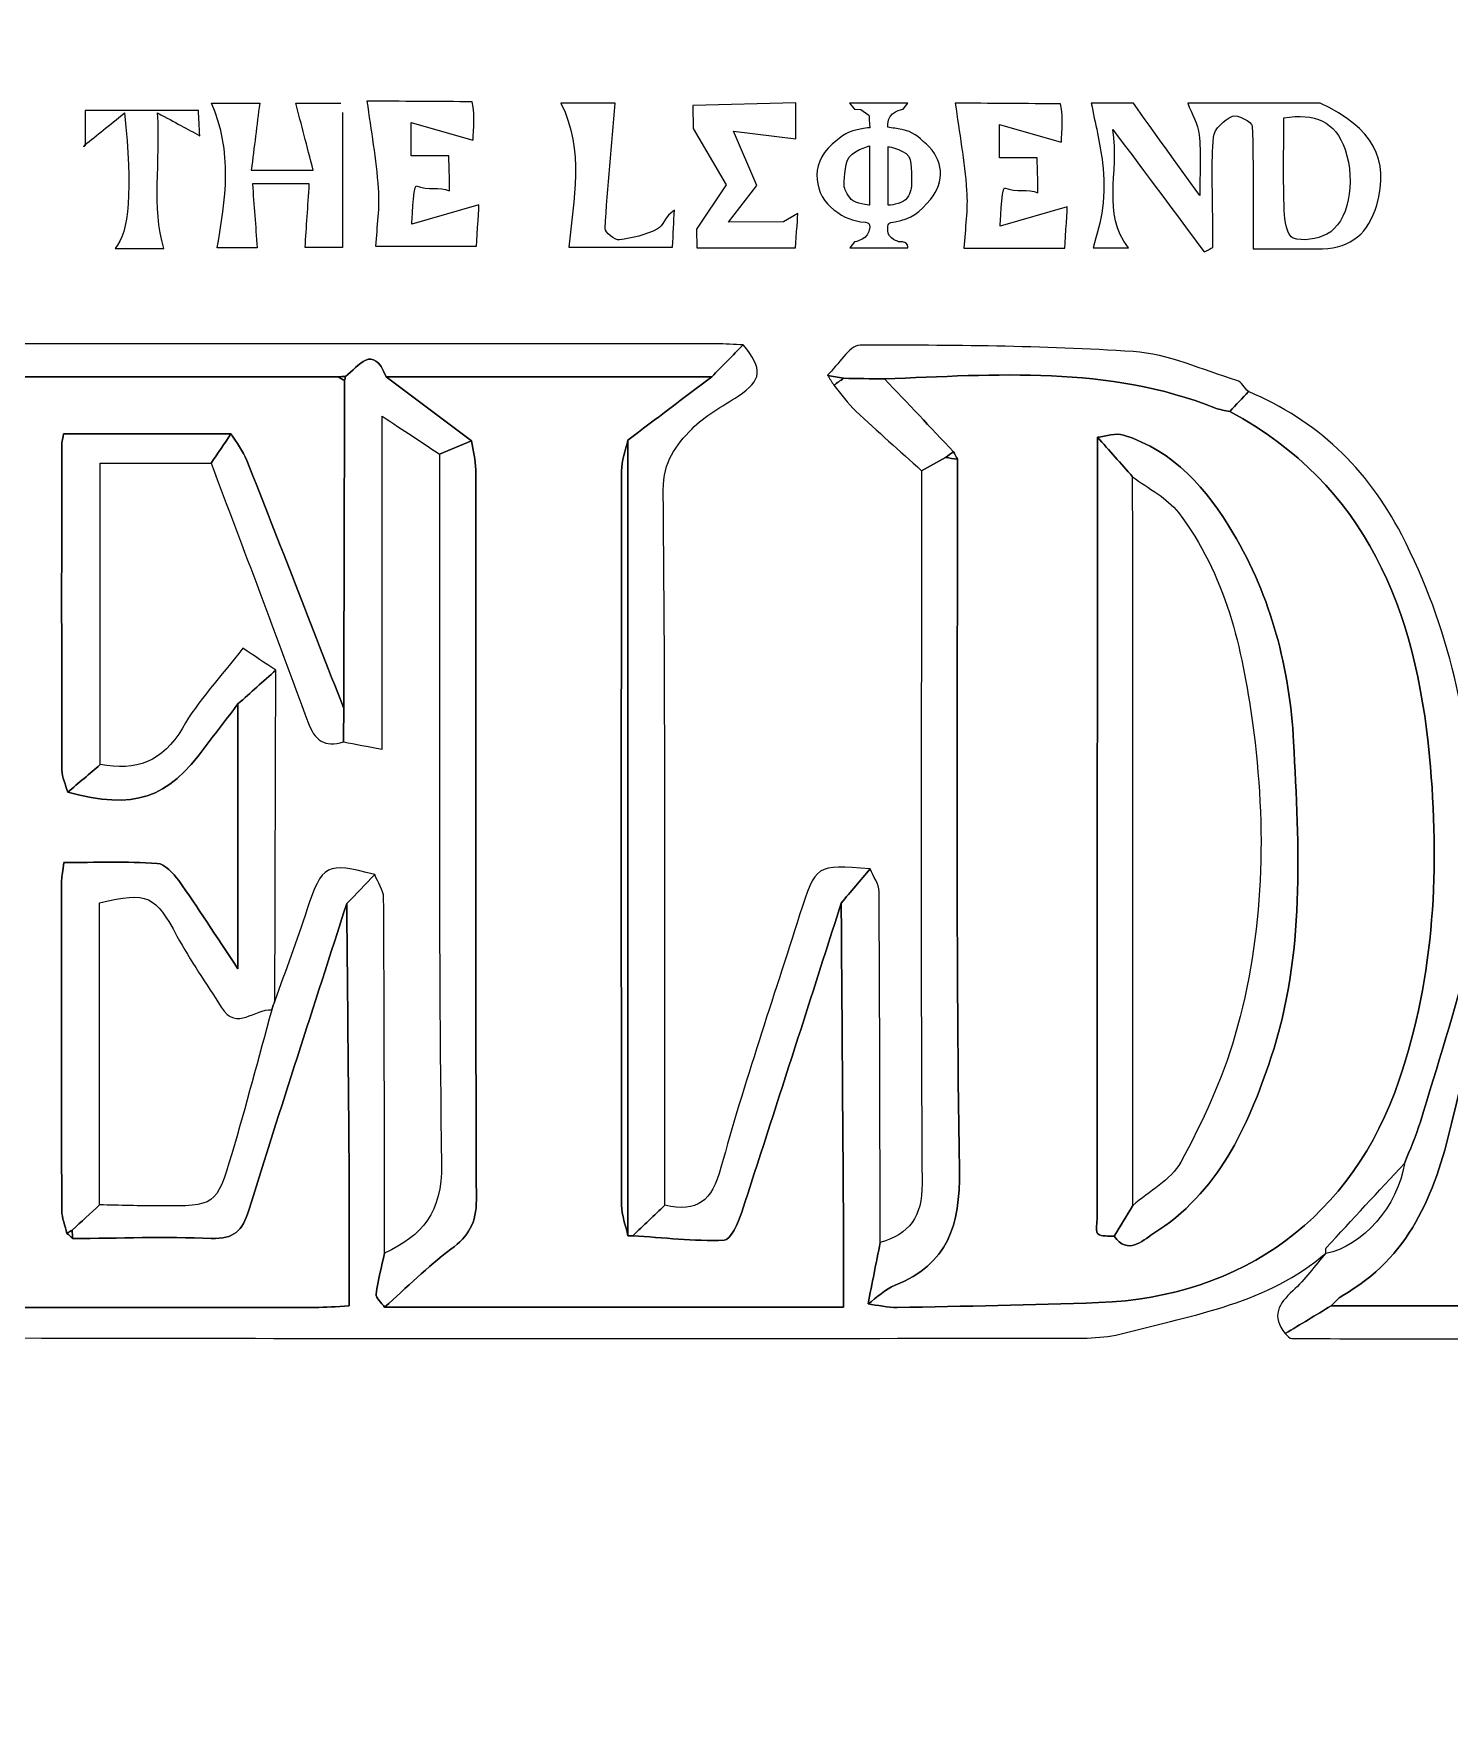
# Model space of a CAD drawing. Header units: inches. Extents: x 0 to 12, y 0 to 12.
# Drawn here: x 9.822 to 10.396, y 4.543 to 5.229 of the extents above; entities that cross this region are included whole.
import ezdxf

# ---------------------------------------------------------------- set-up
doc = ezdxf.new("R2010")
doc.units = ezdxf.units.IN
doc.header["$MEASUREMENT"] = 0

msp = doc.modelspace()

# ---------------------------------------------------------------- linework, layer by layer
at = {"color": 250, "lineweight": 0}
for centre, start, end in [((8.67878, 7.03035), 284.12606, 312.92928), ((11.27086, 7.03035), 227.07072, 255.87394)]:
    msp.add_arc(centre, 1.90288, start, end, dxfattribs=at)
at = {"color": 5, "lineweight": 0}
for centre, start, end in [((8.74633, 6.9041), 284.12606, 312.92928), ((11.20881, 6.9041), 227.07072, 255.87394)]:
    msp.add_arc(centre, 1.80773, start, end, dxfattribs=at)
at = {"color": 1, "lineweight": 0}
for points, knots in [([(9.94746, 5.19752), (9.94746, 5.19641), (9.94746, 5.19531), (9.94746, 5.19422), (9.94746, 5.17597), (9.94746, 5.15954), (9.94746, 5.14279), (9.94286, 5.14279), (9.93648, 5.14279), (9.93224, 5.14279), (9.93279, 5.15112), (9.93335, 5.15941), (9.93396, 5.16854), (9.92605, 5.16854), (9.91936, 5.16854), (9.91089, 5.16854), (9.91153, 5.15991), (9.91216, 5.1516), (9.91283, 5.14265), (9.90817, 5.14265), (9.9011, 5.14265), (9.89658, 5.14265), (9.90003, 5.16208), (9.90302, 5.18165), (9.89427, 5.20129), (9.90079, 5.20129), (9.90731, 5.20129), (9.91383, 5.20129), (9.91271, 5.19242), (9.9116, 5.18354), (9.91042, 5.1741), (9.91918, 5.1741), (9.9258, 5.1741), (9.93555, 5.1741), (9.93296, 5.18409), (9.93072, 5.19269), (9.92849, 5.20129), (9.93459, 5.20129), (9.94069, 5.20129), (9.94679, 5.20129)], [0, 0, 0, 0, 1, 1, 1, 2, 2, 2, 3, 3, 3, 4, 4, 4, 5, 5, 5, 6, 6, 6, 7, 7, 7, 8, 8, 8, 9, 9, 9, 10, 10, 10, 11, 11, 11, 12, 12, 12, 13, 13, 13, 13]), ([(10.00006, 5.20191), (10.00136, 5.19664), (10.00031, 5.18628), (10.00031, 5.18628), (10.00031, 5.18628), (9.97531, 5.19346), (9.97531, 5.19346), (9.97531, 5.19346), (9.97523, 5.17997), (9.97523, 5.17997), (9.97523, 5.17997), (9.99053, 5.17997), (9.99053, 5.17997), (9.99053, 5.17997), (9.99086, 5.16854), (9.99086, 5.1658), (9.98659, 5.16758), (9.98231, 5.16572), (9.97725, 5.16784), (9.97603, 5.16709), (9.97552, 5.15224), (9.97552, 5.15224), (9.97552, 5.15224), (10.00276, 5.16014), (10.00276, 5.16014), (10.00276, 5.16014), (10.00206, 5.14832), (10.00177, 5.14335), (9.98669, 5.14335), (9.97256, 5.14335), (9.96085, 5.14335), (9.96128, 5.15133), (9.9625, 5.15911), (9.96193, 5.16676), (9.96104, 5.1786), (9.95892, 5.19034), (9.95732, 5.20212), (9.97035, 5.20212), (9.98703, 5.20191), (10.00006, 5.20191)], [0, 0, 0, 0, 1, 1, 1, 2, 2, 2, 3, 3, 3, 4, 4, 4, 5, 5, 5, 6, 6, 6, 7, 7, 7, 8, 8, 8, 9, 9, 9, 10, 10, 10, 11, 11, 11, 12, 12, 12, 13, 13, 13, 13]), ([(10.05802, 5.20129), (10.05656, 5.18435), (10.05493, 5.16742), (10.05391, 5.15045), (10.05382, 5.14895), (10.0579, 5.14565), (10.05971, 5.14587), (10.065, 5.14652), (10.07043, 5.14791), (10.07517, 5.15029), (10.07739, 5.1514), (10.07812, 5.15547), (10.08202, 5.15787), (10.08178, 5.15314), (10.08155, 5.14841), (10.08127, 5.14287), (10.06659, 5.14287), (10.05257, 5.14287), (10.03926, 5.14287), (10.04103, 5.16223), (10.04559, 5.18206), (10.03603, 5.20129), (10.04336, 5.20129), (10.05069, 5.20129), (10.05802, 5.20129)], [0, 0, 0, 0, 1, 1, 1, 2, 2, 2, 3, 3, 3, 4, 4, 4, 5, 5, 5, 6, 6, 6, 7, 7, 7, 8, 8, 8, 8]), ([(10.10605, 5.19), (10.10605, 5.19), (10.11546, 5.16794), (10.11546, 5.16794), (10.11546, 5.16794), (10.10397, 5.15308), (10.10397, 5.15308), (10.10397, 5.15308), (10.12627, 5.15322), (10.12627, 5.15322), (10.12627, 5.15322), (10.1321, 5.1565), (10.1321, 5.1565), (10.1321, 5.1565), (10.13151, 5.14762), (10.13117, 5.1426), (10.11638, 5.1426), (10.09116, 5.1426), (10.09116, 5.1426), (10.09116, 5.1426), (10.091, 5.15018), (10.091, 5.15018), (10.091, 5.15018), (10.10297, 5.16822), (10.10297, 5.16822), (10.10297, 5.16822), (10.08968, 5.19106), (10.08968, 5.19106), (10.08968, 5.19106), (10.08956, 5.20034), (10.08956, 5.20034), (10.08956, 5.20034), (10.13127, 5.20149), (10.13127, 5.20149), (10.13127, 5.19661), (10.13128, 5.19173), (10.13128, 5.18686), (10.13128, 5.18686), (10.10605, 5.19), (10.10605, 5.19)], [0, 0, 0, 0, 1, 1, 1, 2, 2, 2, 3, 3, 3, 4, 4, 4, 5, 5, 5, 6, 6, 6, 7, 7, 7, 8, 8, 8, 9, 9, 9, 10, 10, 10, 11, 11, 11, 12, 12, 12, 13, 13, 13, 13]), ([(10.17669, 5.20134), (10.17669, 5.20134), (10.17477, 5.19887), (10.17477, 5.19887), (10.17477, 5.19887), (10.16854, 5.19805), (10.16858, 5.19278), (10.16858, 5.1924), (10.16858, 5.19203), (10.16858, 5.19154), (10.1705, 5.19124), (10.17237, 5.19101), (10.17421, 5.19066), (10.17892, 5.18974), (10.18065, 5.1879), (10.18422, 5.18468), (10.19119, 5.1784), (10.19185, 5.16957), (10.18593, 5.1623), (10.18158, 5.15696), (10.17821, 5.15441), (10.17157, 5.15323), (10.16856, 5.1527), (10.16855, 5.15278), (10.16858, 5.1497), (10.16861, 5.14626), (10.17317, 5.14504), (10.17317, 5.14504), (10.17317, 5.14504), (10.17412, 5.14502), (10.1746, 5.14502), (10.17699, 5.14502), (10.17676, 5.14257), (10.17676, 5.14257), (10.17676, 5.14257), (10.15314, 5.14257), (10.15314, 5.14257), (10.15314, 5.14257), (10.15509, 5.14502), (10.15509, 5.14502), (10.15509, 5.14502), (10.16117, 5.14589), (10.16123, 5.15108), (10.16125, 5.15237), (10.16103, 5.15286), (10.1595, 5.15301), (10.15402, 5.15355), (10.15124, 5.15471), (10.14671, 5.1581), (10.13901, 5.16386), (10.13644, 5.17622), (10.146, 5.18465), (10.15016, 5.18832), (10.15264, 5.19002), (10.15802, 5.19094), (10.159, 5.1911), (10.16, 5.19121), (10.16127, 5.19138), (10.16117, 5.19308), (10.16092, 5.19648), (10.16092, 5.19648), (10.16092, 5.19648), (10.15769, 5.19878), (10.15769, 5.19878), (10.15769, 5.19878), (10.15511, 5.19887), (10.15511, 5.19887), (10.15511, 5.19887), (10.15308, 5.20134), (10.15308, 5.20134), (10.15308, 5.20134), (10.17669, 5.20134), (10.17669, 5.20134)], [0, 0, 0, 0, 1, 1, 1, 2, 2, 2, 3, 3, 3, 4, 4, 4, 5, 5, 5, 6, 6, 6, 7, 7, 7, 8, 8, 8, 9, 9, 9, 10, 10, 10, 11, 11, 11, 12, 12, 12, 13, 13, 13, 14, 14, 14, 15, 15, 15, 16, 16, 16, 17, 17, 17, 18, 18, 18, 19, 19, 19, 20, 20, 20, 21, 21, 21, 22, 22, 22, 23, 23, 23, 24, 24, 24, 24]), ([(10.23869, 5.20108), (10.23998, 5.1958), (10.23893, 5.18545), (10.23893, 5.18545), (10.23893, 5.18545), (10.21394, 5.19263), (10.21394, 5.19263), (10.21394, 5.19263), (10.21385, 5.17914), (10.21385, 5.17914), (10.21385, 5.17914), (10.22916, 5.17914), (10.22916, 5.17914), (10.22916, 5.17914), (10.22948, 5.16771), (10.22948, 5.16497), (10.22521, 5.16675), (10.22094, 5.16489), (10.21587, 5.16701), (10.21466, 5.16625), (10.21414, 5.15141), (10.21414, 5.15141), (10.21414, 5.15141), (10.24139, 5.15931), (10.24139, 5.15931), (10.24139, 5.15931), (10.24069, 5.14749), (10.24039, 5.14252), (10.22532, 5.14252), (10.21118, 5.14252), (10.19948, 5.14252), (10.19991, 5.1505), (10.20113, 5.15828), (10.20055, 5.16593), (10.19966, 5.17777), (10.19754, 5.18951), (10.19594, 5.20129), (10.20898, 5.20129), (10.22565, 5.20108), (10.23869, 5.20108)], [0, 0, 0, 0, 1, 1, 1, 2, 2, 2, 3, 3, 3, 4, 4, 4, 5, 5, 5, 6, 6, 6, 7, 7, 7, 8, 8, 8, 9, 9, 9, 10, 10, 10, 11, 11, 11, 12, 12, 12, 13, 13, 13, 13]), ([(10.34398, 5.20129), (10.36537, 5.19117), (10.37227, 5.17867), (10.36687, 5.15992), (10.36368, 5.14885), (10.35655, 5.14258), (10.3449, 5.14229), (10.33474, 5.14204), (10.32458, 5.14224), (10.31676, 5.14224), (10.31676, 5.1591), (10.31699, 5.1756), (10.31638, 5.19207), (10.31633, 5.19365), (10.31014, 5.19693), (10.30833, 5.1961), (10.30505, 5.19459), (10.30096, 5.19075), (10.30067, 5.18757), (10.29973, 5.17707), (10.30033, 5.16643), (10.30034, 5.15584), (10.30034, 5.15148), (10.30034, 5.14713), (10.30034, 5.14278), (10.29921, 5.14218), (10.29807, 5.14159), (10.29694, 5.141), (10.28537, 5.15649), (10.27381, 5.17198), (10.2599, 5.19061), (10.26262, 5.17252), (10.25517, 5.15677), (10.26615, 5.14262), (10.26129, 5.14262), (10.2557, 5.14262), (10.25193, 5.14262), (10.25323, 5.14798), (10.2551, 5.15331), (10.25569, 5.15878), (10.25634, 5.16482), (10.25641, 5.17105), (10.25568, 5.17707), (10.25468, 5.18521), (10.25268, 5.19322), (10.2511, 5.20129), (10.25681, 5.20129), (10.26251, 5.20129), (10.26821, 5.20129), (10.27673, 5.18942), (10.28525, 5.17755), (10.2951, 5.16382), (10.2951, 5.17353), (10.29566, 5.18107), (10.29488, 5.18846), (10.29442, 5.19285), (10.29184, 5.19702), (10.29021, 5.20129), (10.30813, 5.20129), (10.32605, 5.20129), (10.34398, 5.20129)], [0, 0, 0, 0, 1, 1, 1, 2, 2, 2, 3, 3, 3, 4, 4, 4, 5, 5, 5, 6, 6, 6, 7, 7, 7, 8, 8, 8, 9, 9, 9, 10, 10, 10, 11, 11, 11, 12, 12, 12, 13, 13, 13, 14, 14, 14, 15, 15, 15, 16, 16, 16, 17, 17, 17, 18, 18, 18, 19, 19, 19, 20, 20, 20, 20]), ([(9.84305, 5.18413), (9.84305, 5.18857), (9.84305, 5.193), (9.84305, 5.19829), (9.85829, 5.19829), (9.87309, 5.19829), (9.88898, 5.19829), (9.88915, 5.19528), (9.88935, 5.19184), (9.88956, 5.18808), (9.88446, 5.19085), (9.87973, 5.19342), (9.87245, 5.19738), (9.87369, 5.17695), (9.86995, 5.1594), (9.87491, 5.14234), (9.87049, 5.14234), (9.86303, 5.14234), (9.85515, 5.14234), (9.86098, 5.14889), (9.86226, 5.1658), (9.85906, 5.19739), (9.8526, 5.1922), (9.84771, 5.18826), (9.84282, 5.18433), (9.84282, 5.18433), (9.84305, 5.18413), (9.84305, 5.18413)], [0, 0, 0, 0, 1, 1, 1, 2, 2, 2, 3, 3, 3, 4, 4, 4, 5, 5, 5, 6, 6, 6, 7, 7, 7, 8, 8, 8, 9, 9, 9, 9]), ([(10.32919, 5.19535), (10.32919, 5.18267), (10.32891, 5.17021), (10.32935, 5.15777), (10.32949, 5.15383), (10.33065, 5.14741), (10.33293, 5.1466), (10.33689, 5.14521), (10.34269, 5.14613), (10.34662, 5.14817), (10.35541, 5.15275), (10.35853, 5.16929), (10.35407, 5.18248), (10.35014, 5.19407), (10.34178, 5.19738), (10.32919, 5.19535)], [0, 0, 0, 0, 1, 1, 1, 2, 2, 2, 3, 3, 3, 4, 4, 4, 5, 5, 5, 5]), ([(9.84282, 5.18433), (9.84282, 5.18433), (9.84253, 5.18357), (9.84253, 5.18357), (9.84253, 5.18357), (9.84305, 5.18413), (9.84305, 5.18413), (9.84305, 5.18413), (9.84282, 5.18433), (9.84282, 5.18433)], [0, 0, 0, 0, 1, 1, 1, 2, 2, 2, 3, 3, 3, 3]), ([(10.16111, 5.18395), (10.16111, 5.18395), (10.15341, 5.18199), (10.1521, 5.17799), (10.15079, 5.17399), (10.1509, 5.16724), (10.1509, 5.16724), (10.1509, 5.16724), (10.15202, 5.164), (10.15376, 5.16229), (10.1555, 5.16057), (10.16111, 5.15994), (10.16111, 5.15994), (10.16111, 5.15994), (10.16111, 5.18395), (10.16111, 5.18395)], [0, 0, 0, 0, 1, 1, 1, 2, 2, 2, 3, 3, 3, 4, 4, 4, 5, 5, 5, 5]), ([(10.16873, 5.15988), (10.16908, 5.15988), (10.17375, 5.16036), (10.17575, 5.16217), (10.17776, 5.16399), (10.17814, 5.16727), (10.17814, 5.16727), (10.17814, 5.16727), (10.17843, 5.17456), (10.17769, 5.17839), (10.17695, 5.18222), (10.16872, 5.18371), (10.16872, 5.18371), (10.16872, 5.18371), (10.16873, 5.17093), (10.16873, 5.15988)], [0, 0, 0, 0, 1, 1, 1, 2, 2, 2, 3, 3, 3, 4, 4, 4, 5, 5, 5, 5])]:
    msp.add_open_spline(points, degree=3, knots=knots, dxfattribs=at)
at = {"color": 5, "lineweight": 0}
for points, knots in [([(10.10992, 5.10327), (10.10567, 5.09896), (10.10142, 5.09465), (10.09717, 5.09034), (10.05314, 5.09034), (10.0091, 5.09035), (9.96507, 5.09035), (9.95969, 5.10401), (9.95412, 5.09461), (9.9486, 5.09049), (9.94763, 5.09044), (9.94667, 5.09039), (9.94571, 5.09034), (9.87973, 5.09034), (9.81375, 5.09034), (9.74777, 5.09034), (9.7468, 5.09034), (9.74583, 5.09034), (9.74486, 5.09033), (9.74196, 5.09157), (9.73905, 5.09281), (9.7353, 5.09441), (9.73756, 5.09783), (9.73949, 5.10073), (9.74142, 5.10364), (9.8606, 5.10366), (9.97978, 5.10368), (10.09895, 5.10368), (10.10261, 5.10368), (10.10627, 5.10342), (10.10992, 5.10327)], [0, 0, 0, 0, 1, 1, 1, 2, 2, 2, 3, 3, 3, 4, 4, 4, 5, 5, 5, 6, 6, 6, 7, 7, 7, 8, 8, 8, 9, 9, 9, 10, 10, 10, 10]), ([(9.99975, 5.06433), (9.99544, 5.06253), (9.99113, 5.06072), (9.98681, 5.05892), (9.97949, 5.06377), (9.97217, 5.06862), (9.96345, 5.07441), (9.96345, 5.02866), (9.96345, 4.98457), (9.96345, 4.93923), (9.9575, 4.94037), (9.95268, 4.9413), (9.94786, 4.94223), (9.94788, 4.94676), (9.9479, 4.9513), (9.94792, 4.95583), (9.94804, 5.00014), (9.94815, 5.04445), (9.94827, 5.08876), (9.94844, 5.08932), (9.94855, 5.0899), (9.9486, 5.09049), (9.95412, 5.09461), (9.95969, 5.10401), (9.96507, 5.09035), (9.97663, 5.08168), (9.98819, 5.073), (9.99975, 5.06433)], [0, 0, 0, 0, 1, 1, 1, 2, 2, 2, 3, 3, 3, 4, 4, 4, 5, 5, 5, 6, 6, 6, 7, 7, 7, 8, 8, 8, 9, 9, 9, 9]), ([(10.10992, 5.10327), (10.11812, 5.09335), (10.11765, 5.08905), (10.10786, 5.08251), (10.10144, 5.07823), (10.09428, 5.0746), (10.08906, 5.06914), (10.08271, 5.06251), (10.07739, 5.0559), (10.0775, 5.0444), (10.07842, 4.9477), (10.07813, 4.85099), (10.0782, 4.75428), (10.07384, 4.75016), (10.06948, 4.74604), (10.06512, 4.74192), (10.06447, 4.74191), (10.06383, 4.74189), (10.06318, 4.74186), (10.06319, 4.84945), (10.06319, 4.95705), (10.06319, 5.06464), (10.07451, 5.07321), (10.08584, 5.08177), (10.09717, 5.09034), (10.10142, 5.09465), (10.10567, 5.09896), (10.10992, 5.10327)], [0, 0, 0, 0, 1, 1, 1, 2, 2, 2, 3, 3, 3, 4, 4, 4, 5, 5, 5, 6, 6, 6, 7, 7, 7, 8, 8, 8, 9, 9, 9, 9]), ([(10.31483, 5.08434), (10.31232, 5.08165), (10.30981, 5.07897), (10.3073, 5.07628), (10.30534, 5.07673), (10.30328, 5.07691), (10.30143, 5.07765), (10.25785, 5.09499), (10.21242, 5.0912), (10.16717, 5.08946), (10.16167, 5.08955), (10.15616, 5.08963), (10.15065, 5.08972), (10.14848, 5.09012), (10.14632, 5.09052), (10.14415, 5.09092), (10.14853, 5.09518), (10.15291, 5.10311), (10.15731, 5.10312), (10.19425, 5.10325), (10.23126, 5.10292), (10.26811, 5.10053), (10.28232, 5.0996), (10.2962, 5.0931), (10.31013, 5.08883), (10.31198, 5.08826), (10.31328, 5.08588), (10.31483, 5.08434)], [0, 0, 0, 0, 1, 1, 1, 2, 2, 2, 3, 3, 3, 4, 4, 4, 5, 5, 5, 6, 6, 6, 7, 7, 7, 8, 8, 8, 9, 9, 9, 9]), ([(10.15065, 5.08972), (10.14934, 5.08878), (10.14802, 5.08785), (10.14671, 5.08691), (10.14586, 5.08825), (10.145, 5.08959), (10.14415, 5.09092), (10.14632, 5.09052), (10.14848, 5.09012), (10.15065, 5.08972)], [0, 0, 0, 0, 1, 1, 1, 2, 2, 2, 3, 3, 3, 3]), ([(10.19529, 5.05995), (10.18592, 5.06979), (10.17655, 5.07963), (10.16718, 5.08946), (10.21242, 5.0912), (10.25785, 5.09499), (10.30143, 5.07765), (10.30328, 5.07691), (10.30534, 5.07673), (10.3073, 5.07628), (10.36299, 5.04621), (10.3827, 4.99565), (10.38829, 4.93631), (10.3925, 4.89167), (10.39047, 4.84781), (10.37602, 4.80517), (10.35721, 4.74967), (10.31279, 4.71695), (10.25409, 4.71479), (10.22689, 4.71378), (10.19966, 4.71332), (10.17244, 4.7128), (10.16849, 4.71273), (10.16451, 4.71374), (10.16055, 4.71425), (10.16421, 4.71682), (10.16755, 4.72018), (10.17159, 4.72183), (10.19292, 4.73056), (10.19797, 4.74592), (10.19762, 4.76858), (10.19614, 4.86466), (10.1969, 4.96078), (10.19684, 5.05689), (10.19632, 5.05791), (10.19581, 5.05893), (10.19529, 5.05995)], [0, 0, 0, 0, 1, 1, 1, 2, 2, 2, 3, 3, 3, 4, 4, 4, 5, 5, 5, 6, 6, 6, 7, 7, 7, 8, 8, 8, 9, 9, 9, 10, 10, 10, 11, 11, 11, 12, 12, 12, 12]), ([(10.46187, 5.0593), (10.45267, 5.07), (10.44347, 5.0807), (10.43427, 5.09139), (10.46322, 5.09162), (10.49217, 5.09184), (10.52112, 5.09206), (10.53483, 5.03276), (10.54855, 4.97346), (10.56226, 4.91416), (10.57442, 4.86158), (10.58626, 4.80893), (10.59909, 4.75652), (10.60093, 4.74902), (10.60686, 4.74207), (10.61217, 4.73597), (10.61872, 4.72845), (10.62661, 4.72208), (10.63628, 4.71299), (10.59214, 4.71299), (10.55089, 4.71299), (10.50964, 4.71299), (10.51539, 4.71959), (10.52169, 4.72581), (10.52667, 4.73295), (10.52957, 4.7371), (10.5325, 4.74306), (10.53176, 4.74761), (10.52757, 4.77364), (10.52237, 4.79951), (10.51721, 4.82538), (10.51665, 4.82818), (10.51412, 4.83059), (10.51251, 4.83319), (10.51076, 4.83528), (10.50906, 4.83914), (10.50727, 4.83918), (10.48817, 4.83961), (10.46905, 4.83977), (10.44997, 4.83905), (10.44711, 4.83894), (10.44275, 4.83431), (10.44193, 4.83106), (10.4349, 4.80317), (10.42828, 4.77516), (10.42222, 4.74704), (10.42142, 4.74331), (10.42329, 4.73772), (10.42593, 4.73481), (10.43209, 4.72798), (10.43948, 4.72226), (10.44931, 4.71346), (10.41333, 4.71346), (10.38087, 4.71346), (10.34841, 4.71347), (10.3499, 4.71486), (10.35118, 4.71659), (10.35289, 4.71757), (10.38003, 4.7331), (10.39027, 4.75811), (10.39726, 4.78748), (10.41801, 4.87464), (10.44113, 4.96123), (10.46307, 5.0481), (10.46394, 5.05151), (10.46233, 5.05555), (10.46187, 5.0593)], [0, 0, 0, 0, 1, 1, 1, 2, 2, 2, 3, 3, 3, 4, 4, 4, 5, 5, 5, 6, 6, 6, 7, 7, 7, 8, 8, 8, 9, 9, 9, 10, 10, 10, 11, 11, 11, 12, 12, 12, 13, 13, 13, 14, 14, 14, 15, 15, 15, 16, 16, 16, 17, 17, 17, 18, 18, 18, 19, 19, 19, 20, 20, 20, 21, 21, 21, 22, 22, 22, 22]), ([(10.31483, 5.08434), (10.34261, 5.0725), (10.36286, 5.0536), (10.377, 5.0262), (10.39637, 4.98868), (10.40518, 4.94936), (10.40521, 4.90766), (10.40521, 4.89894), (10.4038, 4.89021), (10.40303, 4.88149), (10.40363, 4.87316), (10.40632, 4.86432), (10.40444, 4.8566), (10.3988, 4.83351), (10.39146, 4.81082), (10.38457, 4.78805), (10.38284, 4.78231), (10.38029, 4.77682), (10.37812, 4.77122), (10.36754, 4.75983), (10.35694, 4.74846), (10.34642, 4.73701), (10.346, 4.73656), (10.34629, 4.73545), (10.34625, 4.73464), (10.34625, 4.73464), (10.34628, 4.7349), (10.34628, 4.7349), (10.3228, 4.71447), (10.29285, 4.71), (10.26434, 4.70234), (10.25587, 4.70006), (10.24656, 4.70035), (10.23764, 4.70034), (10.08334, 4.70023), (9.92903, 4.70012), (9.77473, 4.70054), (9.76284, 4.70058), (9.75818, 4.69623), (9.75518, 4.68552), (9.74821, 4.66068), (9.73986, 4.63623), (9.73267, 4.61145), (9.7302, 4.60291), (9.72663, 4.59943), (9.71693, 4.59945), (9.59398, 4.59971), (9.47103, 4.59956), (9.34807, 4.5991), (9.33646, 4.59905), (9.33207, 4.60387), (9.33192, 4.6145), (9.33733, 4.61403), (9.34274, 4.61356), (9.34815, 4.61309), (9.35343, 4.61284), (9.35869, 4.61239), (9.36396, 4.61238), (9.45299, 4.61234), (9.54203, 4.61235), (9.63106, 4.61235), (9.65586, 4.61235), (9.68066, 4.6121), (9.70545, 4.6126), (9.70946, 4.61268), (9.71595, 4.61518), (9.71698, 4.61808), (9.72796, 4.64904), (9.73806, 4.6803), (9.74839, 4.71149), (9.75321, 4.71193), (9.75804, 4.71273), (9.76286, 4.71273), (9.82063, 4.71282), (9.87839, 4.71278), (9.93616, 4.71281), (9.94047, 4.71282), (9.94479, 4.71318), (9.95013, 4.71342), (9.95013, 4.73204), (9.95024, 4.74946), (9.95011, 4.76688), (9.94985, 4.80346), (9.94946, 4.84004), (9.94913, 4.87662), (9.95291, 4.88054), (9.95669, 4.88446), (9.96048, 4.88838), (9.96174, 4.88527), (9.96408, 4.88217), (9.9641, 4.87906), (9.96441, 4.831), (9.96441, 4.78294), (9.96449, 4.73489), (9.96328, 4.72935), (9.96174, 4.72385), (9.96109, 4.71826), (9.96091, 4.71663), (9.96328, 4.7147), (9.96448, 4.71292), (10.0262, 4.71292), (10.08791, 4.71292), (10.15062, 4.71292), (10.15062, 4.72475), (10.15068, 4.73487), (10.15061, 4.74499), (10.15032, 4.78894), (10.15, 4.8329), (10.14968, 4.87685), (10.1536, 4.88148), (10.15752, 4.88611), (10.16144, 4.89073), (10.16268, 4.88764), (10.16499, 4.88456), (10.16502, 4.88146), (10.16535, 4.83402), (10.16539, 4.78658), (10.1655, 4.73914), (10.16385, 4.73085), (10.1622, 4.72255), (10.16055, 4.71425), (10.16451, 4.71374), (10.16849, 4.71273), (10.17244, 4.7128), (10.19966, 4.71332), (10.22689, 4.71378), (10.25409, 4.71479), (10.31279, 4.71695), (10.35721, 4.74967), (10.37602, 4.80517), (10.39047, 4.84781), (10.3925, 4.89167), (10.38829, 4.93631), (10.3827, 4.99565), (10.36299, 5.04621), (10.3073, 5.07628), (10.30981, 5.07897), (10.31232, 5.08165), (10.31483, 5.08434)], [0, 0, 0, 0, 1, 1, 1, 2, 2, 2, 3, 3, 3, 4, 4, 4, 5, 5, 5, 6, 6, 6, 7, 7, 7, 8, 8, 8, 9, 9, 9, 10, 10, 10, 11, 11, 11, 12, 12, 12, 13, 13, 13, 14, 14, 14, 15, 15, 15, 16, 16, 16, 17, 17, 17, 18, 18, 18, 19, 19, 19, 20, 20, 20, 21, 21, 21, 22, 22, 22, 23, 23, 23, 24, 24, 24, 25, 25, 25, 26, 26, 26, 27, 27, 27, 28, 28, 28, 29, 29, 29, 30, 30, 30, 31, 31, 31, 32, 32, 32, 33, 33, 33, 34, 34, 34, 35, 35, 35, 36, 36, 36, 37, 37, 37, 38, 38, 38, 39, 39, 39, 40, 40, 40, 41, 41, 41, 42, 42, 42, 43, 43, 43, 44, 44, 44, 45, 45, 45, 46, 46, 46, 46]), ([(9.74777, 5.09034), (9.81375, 5.09034), (9.87973, 5.09034), (9.94571, 5.09034), (9.94656, 5.08981), (9.94742, 5.08928), (9.94827, 5.08876), (9.94815, 5.04445), (9.94804, 5.00014), (9.94792, 4.95584), (9.93485, 4.98937), (9.92185, 5.02291), (9.90863, 5.05637), (9.9071, 5.06024), (9.90436, 5.06363), (9.90218, 5.06725), (9.87981, 5.06725), (9.85743, 5.06725), (9.83429, 5.06725), (9.83409, 5.06593), (9.83356, 5.064), (9.83356, 5.06207), (9.83351, 5.01833), (9.83347, 4.97458), (9.83362, 4.93084), (9.83363, 4.92783), (9.83516, 4.92483), (9.83598, 4.92183), (9.86302, 4.91466), (9.8763, 4.91906), (9.89175, 4.94016), (9.89606, 4.94605), (9.90058, 4.95179), (9.90501, 4.95761), (9.90501, 4.92277), (9.90501, 4.88793), (9.90501, 4.85019), (9.89588, 4.86389), (9.8887, 4.87511), (9.88101, 4.88596), (9.87888, 4.88896), (9.87533, 4.89276), (9.87222, 4.89296), (9.85982, 4.89376), (9.84734, 4.89329), (9.83446, 4.89329), (9.834, 4.88995), (9.83351, 4.88801), (9.83351, 4.88607), (9.83346, 4.84142), (9.83342, 4.79676), (9.83356, 4.75211), (9.83357, 4.74903), (9.83492, 4.74595), (9.83565, 4.74287), (9.83644, 4.74217), (9.83724, 4.74146), (9.83803, 4.74076), (9.85676, 4.74087), (9.87552, 4.7416), (9.89421, 4.74083), (9.90346, 4.74045), (9.90682, 4.74393), (9.90939, 4.75222), (9.9223, 4.79379), (9.93582, 4.83517), (9.94912, 4.87662), (9.94946, 4.84004), (9.94985, 4.80346), (9.95011, 4.76688), (9.95024, 4.74946), (9.95013, 4.73204), (9.95013, 4.71342), (9.94479, 4.71318), (9.94047, 4.71282), (9.93616, 4.71281), (9.87839, 4.71278), (9.82063, 4.71282), (9.76286, 4.71273), (9.75804, 4.71273), (9.75321, 4.71193), (9.74839, 4.71149), (9.7484, 4.71148), (9.74768, 4.71243), (9.74768, 4.71243), (9.75262, 4.71714), (9.75695, 4.72289), (9.76266, 4.72632), (9.77209, 4.73198), (9.77552, 4.73907), (9.77547, 4.75017), (9.77508, 4.84893), (9.77525, 4.9477), (9.77522, 5.04647), (9.77522, 5.05093), (9.77482, 5.05538), (9.77461, 5.05983), (9.76555, 5.06933), (9.75649, 5.07884), (9.74744, 5.08834), (9.74757, 5.08901), (9.74768, 5.08967), (9.74777, 5.09034)], [0, 0, 0, 0, 1, 1, 1, 2, 2, 2, 3, 3, 3, 4, 4, 4, 5, 5, 5, 6, 6, 6, 7, 7, 7, 8, 8, 8, 9, 9, 9, 10, 10, 10, 11, 11, 11, 12, 12, 12, 13, 13, 13, 14, 14, 14, 15, 15, 15, 16, 16, 16, 17, 17, 17, 18, 18, 18, 19, 19, 19, 20, 20, 20, 21, 21, 21, 22, 22, 22, 23, 23, 23, 24, 24, 24, 25, 25, 25, 26, 26, 26, 27, 27, 27, 28, 28, 28, 29, 29, 29, 30, 30, 30, 31, 31, 31, 32, 32, 32, 33, 33, 33, 34, 34, 34, 34]), ([(9.9486, 5.09049), (9.94855, 5.0899), (9.94844, 5.08932), (9.94827, 5.08876), (9.94742, 5.08928), (9.94656, 5.08981), (9.94571, 5.09034), (9.94667, 5.09039), (9.94763, 5.09044), (9.9486, 5.09049)], [0, 0, 0, 0, 1, 1, 1, 2, 2, 2, 3, 3, 3, 3]), ([(10.06512, 4.74192), (10.07749, 4.74111), (10.08988, 4.73962), (10.1022, 4.74007), (10.10477, 4.74017), (10.10795, 4.74719), (10.10935, 4.7515), (10.12298, 4.79322), (10.13629, 4.83505), (10.14969, 4.87685), (10.15, 4.8329), (10.15032, 4.78894), (10.15061, 4.74499), (10.15068, 4.73487), (10.15062, 4.72475), (10.15062, 4.71292), (10.08791, 4.71292), (10.0262, 4.71292), (9.96449, 4.71292), (9.9734, 4.72083), (9.98183, 4.72939), (9.99138, 4.73645), (9.99858, 4.74177), (10.00174, 4.7472), (10.0017, 4.7565), (10.00134, 4.85521), (10.00151, 4.95392), (10.00143, 5.05262), (10.00142, 5.05653), (10.00034, 5.06043), (9.99975, 5.06433), (9.98819, 5.073), (9.97663, 5.08168), (9.96507, 5.09035), (10.0091, 5.09035), (10.05314, 5.09034), (10.09717, 5.09034), (10.08584, 5.08177), (10.07451, 5.07321), (10.06318, 5.06464), (10.06228, 5.06045), (10.0606, 5.05627), (10.0606, 5.05208), (10.06045, 4.95284), (10.06045, 4.85359), (10.0606, 4.75434), (10.06061, 4.75018), (10.06229, 4.74602), (10.06318, 4.74186), (10.06383, 4.74189), (10.06447, 4.74191), (10.06512, 4.74192)], [0, 0, 0, 0, 1, 1, 1, 2, 2, 2, 3, 3, 3, 4, 4, 4, 5, 5, 5, 6, 6, 6, 7, 7, 7, 8, 8, 8, 9, 9, 9, 10, 10, 10, 11, 11, 11, 12, 12, 12, 13, 13, 13, 14, 14, 14, 15, 15, 15, 16, 16, 16, 17, 17, 17, 17]), ([(10.15065, 5.08972), (10.15616, 5.08963), (10.16167, 5.08955), (10.16718, 5.08946), (10.17655, 5.07963), (10.18592, 5.06979), (10.19529, 5.05995), (10.19419, 5.05915), (10.19309, 5.05836), (10.19199, 5.05757), (10.18875, 5.05579), (10.18552, 5.05401), (10.18227, 5.05224), (10.17338, 5.06027), (10.16437, 5.06819), (10.15566, 5.07641), (10.15233, 5.07955), (10.14967, 5.0834), (10.14671, 5.08691), (10.14802, 5.08785), (10.14934, 5.08878), (10.15065, 5.08972)], [0, 0, 0, 0, 1, 1, 1, 2, 2, 2, 3, 3, 3, 4, 4, 4, 5, 5, 5, 6, 6, 6, 7, 7, 7, 7]), ([(9.89414, 5.05526), (9.87958, 5.05526), (9.86502, 5.05526), (9.84917, 5.05526), (9.84917, 5.01391), (9.84917, 4.97345), (9.84917, 4.933), (9.84477, 4.92928), (9.84038, 4.92555), (9.83598, 4.92183), (9.83516, 4.92483), (9.83363, 4.92783), (9.83362, 4.93084), (9.83347, 4.97458), (9.83351, 5.01833), (9.83356, 5.06207), (9.83356, 5.064), (9.83409, 5.06593), (9.83429, 5.06725), (9.85743, 5.06725), (9.87981, 5.06725), (9.90218, 5.06724), (9.8995, 5.06325), (9.89682, 5.05925), (9.89414, 5.05526)], [0, 0, 0, 0, 1, 1, 1, 2, 2, 2, 3, 3, 3, 4, 4, 4, 5, 5, 5, 6, 6, 6, 7, 7, 7, 8, 8, 8, 8]), ([(9.89414, 5.05526), (9.89682, 5.05925), (9.8995, 5.06325), (9.90218, 5.06724), (9.90436, 5.06363), (9.9071, 5.06024), (9.90863, 5.05637), (9.92185, 5.02291), (9.93485, 4.98937), (9.94792, 4.95584), (9.9479, 4.9513), (9.94788, 4.94676), (9.94786, 4.94223), (9.94016, 4.93989), (9.93612, 4.94271), (9.93333, 4.95039), (9.92056, 4.98546), (9.90726, 5.02033), (9.89414, 5.05526)], [0, 0, 0, 0, 1, 1, 1, 2, 2, 2, 3, 3, 3, 4, 4, 4, 5, 5, 5, 6, 6, 6, 6]), ([(9.96449, 4.73489), (9.97989, 4.74192), (9.98782, 4.75146), (9.98756, 4.77083), (9.98625, 4.86684), (9.98687, 4.96289), (9.98681, 5.05892), (9.99113, 5.06072), (9.99544, 5.06253), (9.99975, 5.06433), (10.00034, 5.06043), (10.00142, 5.05653), (10.00143, 5.05262), (10.00151, 4.95392), (10.00134, 4.85521), (10.0017, 4.7565), (10.00174, 4.7472), (9.99858, 4.74177), (9.99138, 4.73645), (9.98183, 4.72939), (9.9734, 4.72083), (9.96449, 4.71292), (9.96328, 4.7147), (9.96091, 4.71663), (9.96109, 4.71826), (9.96174, 4.72385), (9.96328, 4.72935), (9.96449, 4.73489)], [0, 0, 0, 0, 1, 1, 1, 2, 2, 2, 3, 3, 3, 4, 4, 4, 5, 5, 5, 6, 6, 6, 7, 7, 7, 8, 8, 8, 9, 9, 9, 9]), ([(10.06318, 4.74186), (10.06229, 4.74602), (10.06061, 4.75018), (10.0606, 4.75434), (10.06045, 4.85359), (10.06045, 4.95284), (10.0606, 5.05208), (10.0606, 5.05627), (10.06228, 5.06045), (10.06318, 5.06464), (10.06319, 4.95705), (10.06319, 4.84945), (10.06318, 4.74186)], [0, 0, 0, 0, 1, 1, 1, 2, 2, 2, 3, 3, 3, 4, 4, 4, 4]), ([(10.26035, 4.74168), (10.26606, 4.73391), (10.27163, 4.73983), (10.27613, 4.74266), (10.30256, 4.75931), (10.31458, 4.78589), (10.32397, 4.81407), (10.33794, 4.85597), (10.33546, 4.89933), (10.33316, 4.94224), (10.33158, 4.97189), (10.32414, 5.00094), (10.30858, 5.02704), (10.29795, 5.04487), (10.28479, 5.06017), (10.26414, 5.0667), (10.26105, 5.06768), (10.25717, 5.06617), (10.25365, 5.0658), (10.25358, 4.96002), (10.2535, 4.85424), (10.25344, 4.74846), (10.25344, 4.74643), (10.2528, 4.74336), (10.25381, 4.74262), (10.25538, 4.74147), (10.25811, 4.74191), (10.26035, 4.74168)], [0, 0, 0, 0, 1, 1, 1, 2, 2, 2, 3, 3, 3, 4, 4, 4, 5, 5, 5, 6, 6, 6, 7, 7, 7, 8, 8, 8, 9, 9, 9, 9]), ([(10.26794, 4.75417), (10.26541, 4.75001), (10.26288, 4.74585), (10.26035, 4.74168), (10.25811, 4.74191), (10.25538, 4.74147), (10.25381, 4.74262), (10.2528, 4.74336), (10.25344, 4.74643), (10.25344, 4.74846), (10.2535, 4.85424), (10.25358, 4.96002), (10.25365, 5.0658), (10.25839, 5.06046), (10.26314, 5.05512), (10.26789, 5.04978), (10.26791, 4.95124), (10.26792, 4.85271), (10.26794, 4.75417)], [0, 0, 0, 0, 1, 1, 1, 2, 2, 2, 3, 3, 3, 4, 4, 4, 5, 5, 5, 6, 6, 6, 6]), ([(10.25365, 5.06581), (10.25717, 5.06617), (10.26105, 5.06768), (10.26414, 5.0667), (10.28479, 5.06017), (10.29795, 5.04487), (10.30858, 5.02704), (10.32414, 5.00094), (10.33158, 4.97189), (10.33316, 4.94224), (10.33546, 4.89933), (10.33794, 4.85597), (10.32397, 4.81407), (10.31458, 4.78589), (10.30256, 4.75931), (10.27613, 4.74266), (10.27163, 4.73983), (10.26606, 4.73391), (10.26035, 4.74168), (10.26288, 4.74585), (10.26541, 4.75001), (10.26794, 4.75417), (10.27457, 4.75994), (10.28348, 4.76449), (10.28738, 4.77174), (10.29615, 4.78807), (10.30427, 4.80521), (10.30937, 4.82297), (10.3213, 4.86454), (10.32234, 4.90727), (10.3165, 4.94994), (10.31234, 4.98026), (10.30563, 5.01022), (10.28646, 5.03525), (10.28184, 5.04129), (10.27416, 5.045), (10.26789, 5.04978), (10.26314, 5.05512), (10.25839, 5.06046), (10.25365, 5.06581)], [0, 0, 0, 0, 1, 1, 1, 2, 2, 2, 3, 3, 3, 4, 4, 4, 5, 5, 5, 6, 6, 6, 7, 7, 7, 8, 8, 8, 9, 9, 9, 10, 10, 10, 11, 11, 11, 12, 12, 12, 13, 13, 13, 13]), ([(10.16055, 4.71425), (10.1622, 4.72255), (10.16385, 4.73085), (10.1655, 4.73914), (10.17735, 4.74269), (10.18254, 4.74943), (10.18246, 4.76298), (10.18188, 4.8594), (10.18222, 4.95582), (10.18227, 5.05224), (10.18552, 5.05401), (10.18875, 5.05579), (10.19199, 5.05757), (10.19361, 5.05734), (10.19522, 5.05711), (10.19684, 5.05689), (10.1969, 4.96078), (10.19614, 4.86466), (10.19762, 4.76858), (10.19797, 4.74592), (10.19292, 4.73056), (10.17159, 4.72183), (10.16755, 4.72018), (10.16421, 4.71682), (10.16055, 4.71425)], [0, 0, 0, 0, 1, 1, 1, 2, 2, 2, 3, 3, 3, 4, 4, 4, 5, 5, 5, 6, 6, 6, 7, 7, 7, 8, 8, 8, 8]), ([(10.19529, 5.05995), (10.19581, 5.05893), (10.19632, 5.05791), (10.19684, 5.05689), (10.19522, 5.05711), (10.19361, 5.05734), (10.19199, 5.05757), (10.19309, 5.05836), (10.19419, 5.05915), (10.19529, 5.05995)], [0, 0, 0, 0, 1, 1, 1, 2, 2, 2, 3, 3, 3, 3]), ([(10.37812, 4.77122), (10.38029, 4.77682), (10.38284, 4.78231), (10.38457, 4.78805), (10.39146, 4.81082), (10.3988, 4.83351), (10.40444, 4.8566), (10.40632, 4.86432), (10.40363, 4.87316), (10.40303, 4.88149), (10.40511, 4.88448), (10.40826, 4.8872), (10.4091, 4.8905), (10.42326, 4.94665), (10.43713, 5.00287), (10.45107, 5.05907), (10.45467, 5.05914), (10.45827, 5.05922), (10.46187, 5.0593), (10.46233, 5.05555), (10.46394, 5.05151), (10.46307, 5.0481), (10.44113, 4.96123), (10.41801, 4.87464), (10.39726, 4.78748), (10.39027, 4.75811), (10.38003, 4.7331), (10.35289, 4.71757), (10.35118, 4.71659), (10.3499, 4.71486), (10.34841, 4.71347), (10.3422, 4.70972), (10.33599, 4.70597), (10.32978, 4.70222), (10.32399, 4.70926), (10.32706, 4.71429), (10.3329, 4.7196), (10.33788, 4.72413), (10.34186, 4.72976), (10.34628, 4.7349), (10.34628, 4.7349), (10.34625, 4.73464), (10.34625, 4.73464), (10.36107, 4.73753), (10.37548, 4.75407), (10.37812, 4.77122)], [0, 0, 0, 0, 1, 1, 1, 2, 2, 2, 3, 3, 3, 4, 4, 4, 5, 5, 5, 6, 6, 6, 7, 7, 7, 8, 8, 8, 9, 9, 9, 10, 10, 10, 11, 11, 11, 12, 12, 12, 13, 13, 13, 14, 14, 14, 15, 15, 15, 15]), ([(9.83598, 4.92183), (9.84038, 4.92555), (9.84477, 4.92928), (9.84917, 4.933), (9.86361, 4.93046), (9.87455, 4.93404), (9.8825, 4.94785), (9.8889, 4.95897), (9.89801, 4.96853), (9.90703, 4.98022), (9.91161, 4.97716), (9.91599, 4.97424), (9.92037, 4.97132), (9.91525, 4.96676), (9.91013, 4.96218), (9.90501, 4.95761), (9.90058, 4.95179), (9.89606, 4.94605), (9.89175, 4.94016), (9.8763, 4.91906), (9.86302, 4.91466), (9.83598, 4.92183)], [0, 0, 0, 0, 1, 1, 1, 2, 2, 2, 3, 3, 3, 4, 4, 4, 5, 5, 5, 6, 6, 6, 7, 7, 7, 7]), ([(9.91998, 4.83725), (9.91956, 4.836), (9.91915, 4.83476), (9.91873, 4.83351), (9.91194, 4.83435), (9.90458, 4.82456), (9.89827, 4.83461), (9.89224, 4.8442), (9.88561, 4.85346), (9.88029, 4.86342), (9.87148, 4.87992), (9.86859, 4.88156), (9.84892, 4.87696), (9.84892, 4.8362), (9.84892, 4.79532), (9.84892, 4.75444), (9.84518, 4.751), (9.84145, 4.74756), (9.83771, 4.74412), (9.83699, 4.74376), (9.83631, 4.74334), (9.83565, 4.74287), (9.83492, 4.74595), (9.83357, 4.74903), (9.83356, 4.75211), (9.83342, 4.79676), (9.83346, 4.84142), (9.83351, 4.88607), (9.83351, 4.88801), (9.834, 4.88995), (9.83446, 4.89329), (9.84734, 4.89329), (9.85982, 4.89376), (9.87222, 4.89296), (9.87533, 4.89276), (9.87888, 4.88896), (9.88101, 4.88596), (9.8887, 4.87511), (9.89588, 4.86389), (9.90501, 4.85019), (9.90501, 4.88793), (9.90501, 4.92277), (9.90501, 4.95761), (9.91013, 4.96218), (9.91525, 4.96676), (9.92037, 4.97133), (9.92024, 4.92664), (9.92011, 4.88194), (9.91998, 4.83725)], [0, 0, 0, 0, 1, 1, 1, 2, 2, 2, 3, 3, 3, 4, 4, 4, 5, 5, 5, 6, 6, 6, 7, 7, 7, 8, 8, 8, 9, 9, 9, 10, 10, 10, 11, 11, 11, 12, 12, 12, 13, 13, 13, 14, 14, 14, 15, 15, 15, 16, 16, 16, 16]), ([(9.91998, 4.83725), (9.92433, 4.84952), (9.92893, 4.86171), (9.93299, 4.87408), (9.93903, 4.89252), (9.94105, 4.89371), (9.96047, 4.88838), (9.95669, 4.88446), (9.95291, 4.88054), (9.94913, 4.87662), (9.93582, 4.83517), (9.9223, 4.79379), (9.90939, 4.75222), (9.90682, 4.74393), (9.90346, 4.74045), (9.89421, 4.74083), (9.87552, 4.7416), (9.85676, 4.74087), (9.83803, 4.74076), (9.83793, 4.74188), (9.83782, 4.743), (9.83771, 4.74412), (9.84145, 4.74756), (9.84518, 4.751), (9.84892, 4.75444), (9.85703, 4.75428), (9.86515, 4.75401), (9.87326, 4.75399), (9.89586, 4.75393), (9.89614, 4.75389), (9.9025, 4.77515), (9.90828, 4.79449), (9.91335, 4.81405), (9.91873, 4.83351), (9.91915, 4.83476), (9.91956, 4.836), (9.91998, 4.83725)], [0, 0, 0, 0, 1, 1, 1, 2, 2, 2, 3, 3, 3, 4, 4, 4, 5, 5, 5, 6, 6, 6, 7, 7, 7, 8, 8, 8, 9, 9, 9, 10, 10, 10, 11, 11, 11, 12, 12, 12, 12]), ([(10.06512, 4.74192), (10.06948, 4.74604), (10.07384, 4.75016), (10.0782, 4.75428), (10.0913, 4.7512), (10.09718, 4.7559), (10.10092, 4.76954), (10.11036, 4.80404), (10.12198, 4.83794), (10.13283, 4.87204), (10.13936, 4.89256), (10.13945, 4.89253), (10.16143, 4.89073), (10.15752, 4.88611), (10.1536, 4.88148), (10.14969, 4.87685), (10.13629, 4.83505), (10.12298, 4.79322), (10.10935, 4.7515), (10.10795, 4.74719), (10.10477, 4.74017), (10.1022, 4.74007), (10.08988, 4.73962), (10.07749, 4.74111), (10.06512, 4.74192)], [0, 0, 0, 0, 1, 1, 1, 2, 2, 2, 3, 3, 3, 4, 4, 4, 5, 5, 5, 6, 6, 6, 7, 7, 7, 8, 8, 8, 8]), ([(10.32978, 4.70222), (10.33599, 4.70597), (10.3422, 4.70972), (10.34841, 4.71347), (10.38087, 4.71346), (10.41333, 4.71346), (10.44931, 4.71346), (10.43948, 4.72226), (10.43209, 4.72798), (10.42593, 4.73481), (10.42329, 4.73772), (10.42142, 4.74331), (10.42222, 4.74704), (10.42828, 4.77516), (10.4349, 4.80317), (10.44193, 4.83106), (10.44275, 4.83431), (10.44711, 4.83894), (10.44997, 4.83905), (10.46905, 4.83977), (10.48817, 4.83961), (10.50727, 4.83918), (10.50906, 4.83914), (10.51076, 4.83528), (10.51251, 4.83319), (10.50921, 4.8306), (10.50592, 4.82801), (10.50262, 4.82541), (10.48684, 4.82541), (10.47106, 4.82541), (10.45474, 4.82541), (10.4484, 4.799), (10.44165, 4.77354), (10.43669, 4.74774), (10.43579, 4.74301), (10.44137, 4.73612), (10.44546, 4.73159), (10.45051, 4.72599), (10.45752, 4.7222), (10.46288, 4.71681), (10.4647, 4.71498), (10.4653, 4.71021), (10.46426, 4.70768), (10.46302, 4.70464), (10.45946, 4.70042), (10.45686, 4.70039), (10.41541, 4.69995), (10.37396, 4.70008), (10.33251, 4.7002), (10.3316, 4.7002), (10.33069, 4.70152), (10.32978, 4.70222)], [0, 0, 0, 0, 1, 1, 1, 2, 2, 2, 3, 3, 3, 4, 4, 4, 5, 5, 5, 6, 6, 6, 7, 7, 7, 8, 8, 8, 9, 9, 9, 10, 10, 10, 11, 11, 11, 12, 12, 12, 13, 13, 13, 14, 14, 14, 15, 15, 15, 16, 16, 16, 17, 17, 17, 17]), ([(9.83565, 4.74287), (9.83631, 4.74334), (9.83699, 4.74376), (9.83771, 4.74412), (9.83782, 4.743), (9.83793, 4.74188), (9.83803, 4.74076), (9.83724, 4.74146), (9.83644, 4.74217), (9.83565, 4.74287)], [0, 0, 0, 0, 1, 1, 1, 2, 2, 2, 3, 3, 3, 3]), ([(9.97757, 3.68048), (9.87484, 3.75694), (9.69449, 3.89115), (9.46933, 4.11057), (9.32345, 4.35994), (9.29126, 4.54478), (9.27539, 4.64264)], [0, 0, 0, 0, 0.0808468, 0.1419248, 0.197496, 0.2597021, 0.2597021, 0.2597021, 0.2597021]), ([(9.97757, 3.68048), (10.0803, 3.75694), (10.26065, 3.89115), (10.48581, 4.11057), (10.63169, 4.35994), (10.66388, 4.54478), (10.67975, 4.64264)], [0, 0, 0, 0, 0.0808468, 0.1419248, 0.197496, 0.2597021, 0.2597021, 0.2597021, 0.2597021])]:
    msp.add_open_spline(points, degree=3, knots=knots, dxfattribs=at)
at = {"color": 250, "lineweight": 0}
for points in [[(9.97482, 3.63707), (9.86668, 3.71755), (9.67685, 3.85883), (9.43983, 4.08979), (9.28628, 4.35229), (9.25239, 4.54686), (9.23569, 4.64987)], [(9.97482, 3.63707), (10.08296, 3.71755), (10.2728, 3.85883), (10.50982, 4.08979), (10.66337, 4.35229), (10.69726, 4.54686), (10.71396, 4.64987)]]:
    msp.add_open_spline(points, degree=3, knots=[0, 0, 0, 0, 0.0808468, 0.1419248, 0.197496, 0.2597021, 0.2597021, 0.2597021, 0.2597021], dxfattribs=at)

doc.saveas('drawing.dxf')
